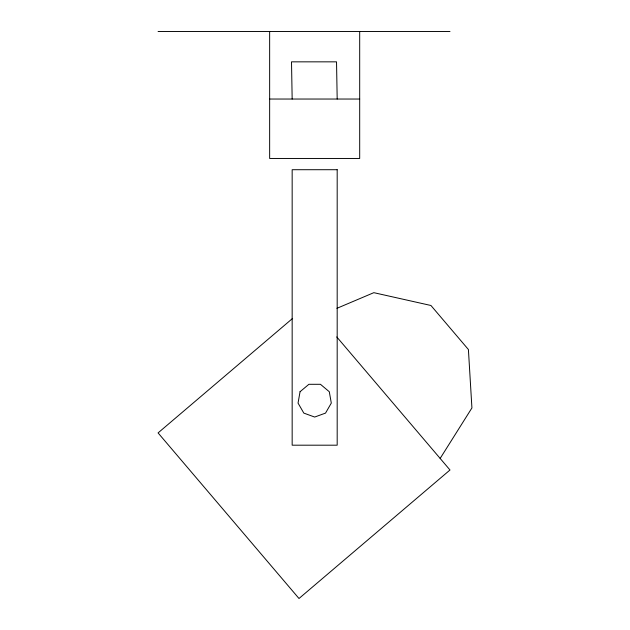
<?xml version="1.0" encoding="UTF-8"?>
<svg xmlns="http://www.w3.org/2000/svg" width="630" height="630" viewBox="0 0 630 630"><rect width="100%" height="100%" fill="white"/><g stroke="black" fill="none" stroke-linecap="round" stroke-linejoin="round"><path stroke-width="0.94" d="M440.157 458.435L471.925 407.941L468.405 349.516L430.936 305.487L373.826 292.674L336.908 308.322M292.619 318.402L158.075 432.912L298.998 598.5L449.993 469.996L336.751 336.932M158.075 31.5L449.993 31.5M269.648 99.036L359.691 99.036M337.184 99.036L336.53 61.842L291.509 61.842L292.162 99.036M359.691 31.5L359.691 158.461L269.648 158.461L269.648 31.5M300.053 391.726L298.045 403.098L303.817 413.099L314.669 417.052L325.529 413.099L331.301 403.098L329.293 391.726L320.45 384.3L308.897 384.3L300.053 391.726M337.184 169.714L292.162 169.714L292.162 445.19L337.184 445.19L337.184 169.714"/></g></svg>
